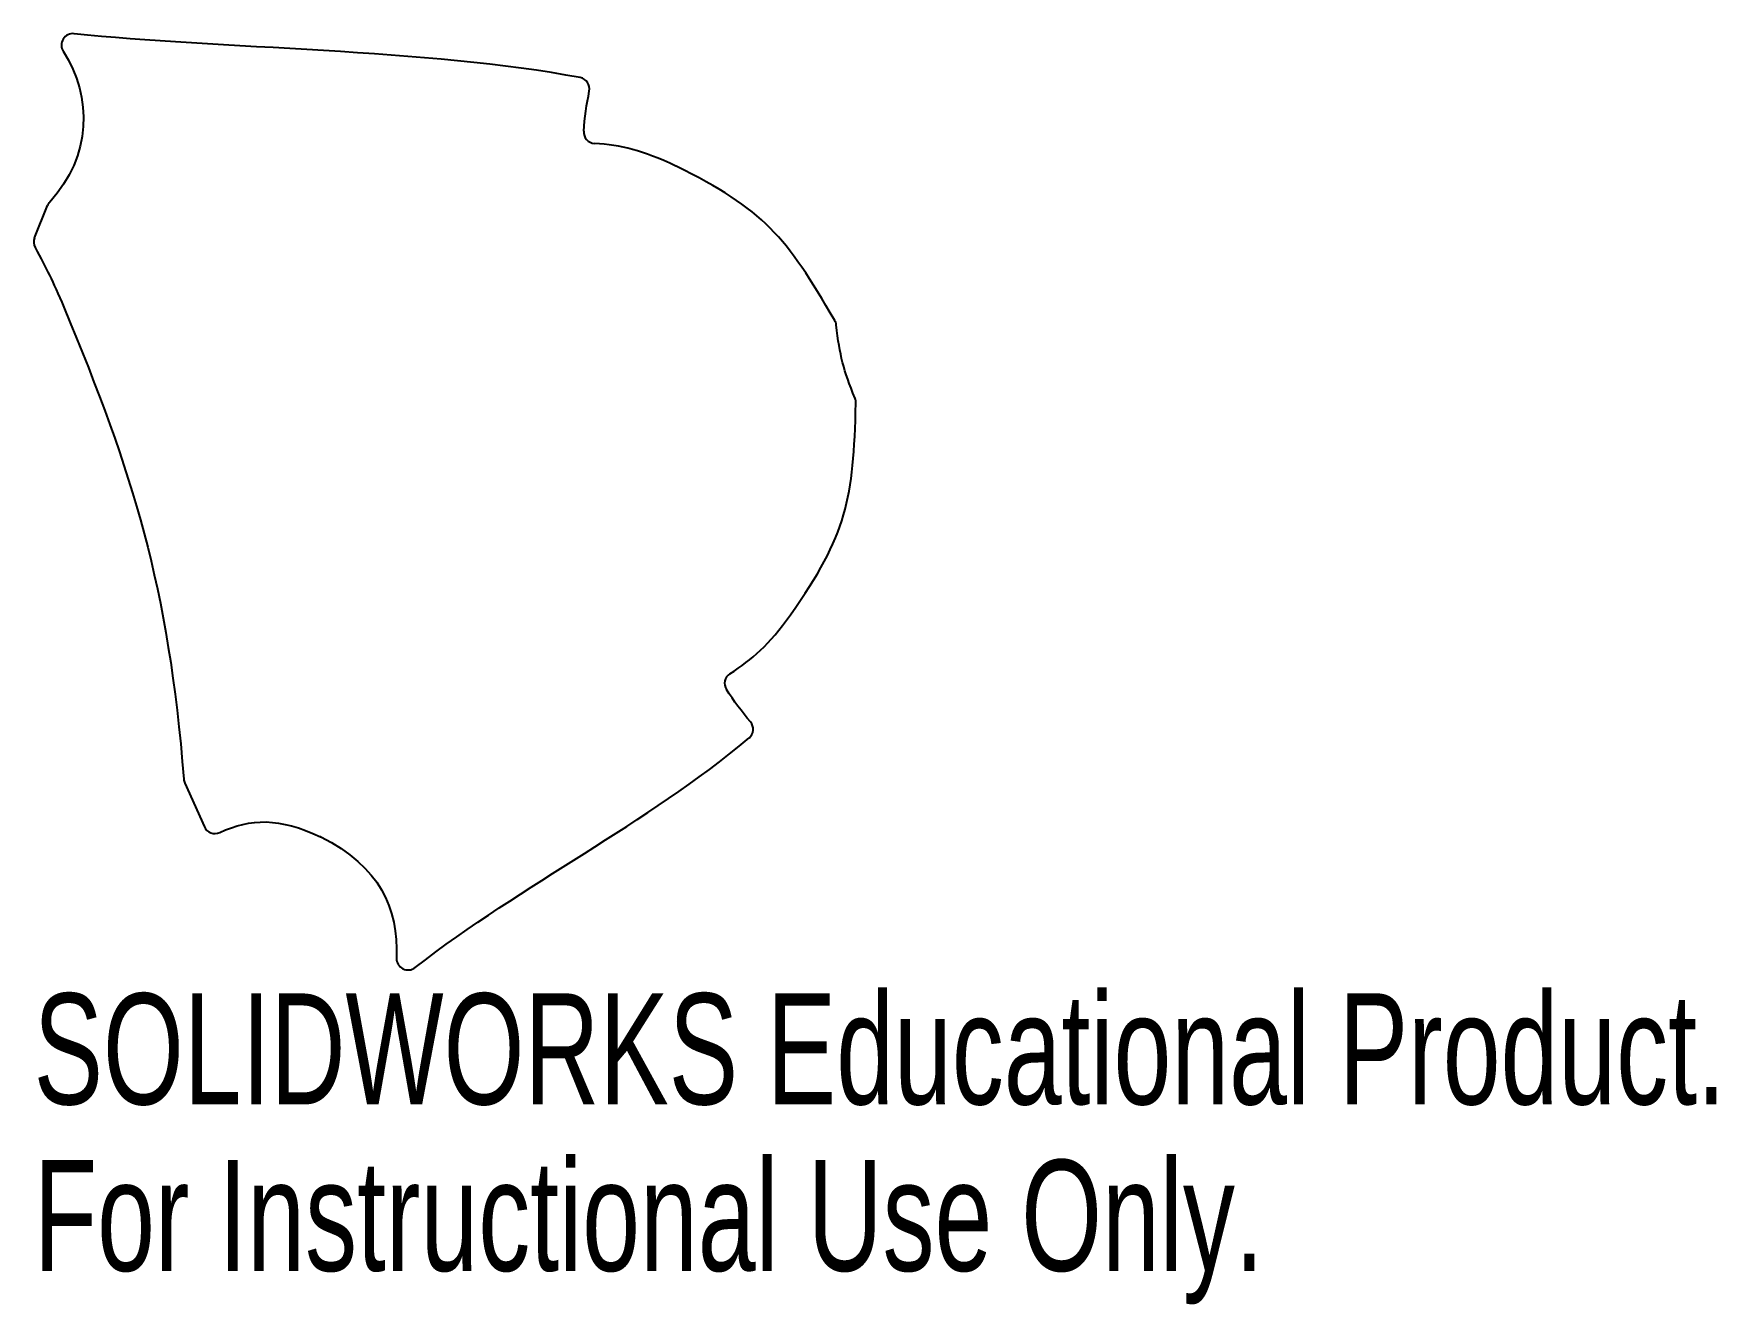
# Model space of a CAD drawing. Header units: millimetres. Extents: x 26.4 to 99.7, y -19.1 to 36.2.
import ezdxf

# ---------------------------------------------------------------- set-up
doc = ezdxf.new("R2010")
doc.units = ezdxf.units.MM
doc.styles.add('SLDTEXTSTYLE0', font='TXT', dxfattribs={"width": 0.7})

msp = doc.modelspace()

# ---------------------------------------------------------------- linework, layer by layer
at = {"color": 7, "linetype": 'Continuous', "lineweight": 25}
for p, q in [((26.481, 27.32), (27.046, 28.727)), ((33.026, 3.576), (33.877, 1.669))]:
    msp.add_line(p, q, dxfattribs=at)
for centre, start, end in [((28.156, 35.711), 83.80802, 212.60207), ((50.147, 33.804), 349.02967, 79.08156), ((50.897, 31.93), 176.47465, 265.82363), ((54.195, 29.992), 63.84696, 64.53427), ((27.51, 28.54), 137.35821, 158.10473), ((26.945, 27.134), 158.08652, 208.13428), ((60.894, 23.47), 6.55268, 30.19882), ((61.747, 20.137), 358.53152, 22.18579), ((58.998, 11.197), 324.12179, 324.81521), ((57.03, 7.915), 122.67069, 212.46993), ((57.274, 5.921), 309.90097, 39.9667), ((33.482, 3.78), 184.56948, 204.06544), ((34.334, 1.873), 204.05944, 294.92087), ((38.729, 0.785), 63.10836, 65.49699), ((42.747, -4.065), 178.14408, 307.7538)]:
    msp.add_arc(centre, 0.5, start, end, dxfattribs=at)
for points in [[(50.242, 34.295), (43.714, 35.552), (34.319, 35.543), (28.21, 36.209)], [(27.735, 35.442), (29.009, 33.449), (28.981, 30.878), (27.142, 28.879)], [(50.397, 31.961), (50.434, 32.544), (50.528, 33.144), (50.638, 33.709)], [(54.41, 30.444), (52.933, 31.147), (52.036, 31.345), (50.86, 31.431)], [(61.326, 23.722), (59.212, 27.356), (58.24, 28.563), (54.415, 30.441)], [(26.504, 26.898), (27.013, 25.942), (27.25, 25.494), (27.759, 24.296)], [(27.759, 24.296), (30.79, 17.008), (32.308, 12.169), (32.984, 3.741)], [(62.21, 20.325), (61.701, 21.578), (61.547, 22.181), (61.391, 23.528)], [(59.406, 10.908), (61.859, 14.388), (62.139, 15.944), (62.247, 20.124)], [(56.76, 8.336), (57.751, 8.971), (58.444, 9.578), (59.403, 10.904)], [(57.657, 6.242), (57.289, 6.681), (56.921, 7.155), (56.608, 7.646)], [(43.053, -4.46), (47.844, -0.75), (53.069, 1.749), (57.595, 5.538)], [(34.545, 1.42), (35.917, 2.058), (37.119, 2.068), (38.936, 1.24)], [(38.955, 1.231), (41.52, -0.07), (42.318, -1.85), (42.247, -4.048)]]:
    msp.add_open_spline(points, degree=3, dxfattribs=at)

# ---------------------------------------------------------------- texts
at = {"color": 7, "linetype": 'Continuous', "char_height": 4.83362, "attachment_point": 1, "style": 'SLDTEXTSTYLE0'}
for s, insert in [('SOLIDWORKS Educational Product.', (26.445, -5.584)), ('For Instructional Use Only.', (26.445, -12.835))]:
    msp.add_mtext(s, dxfattribs=dict(at, insert=insert))

doc.saveas('drawing.dxf')
